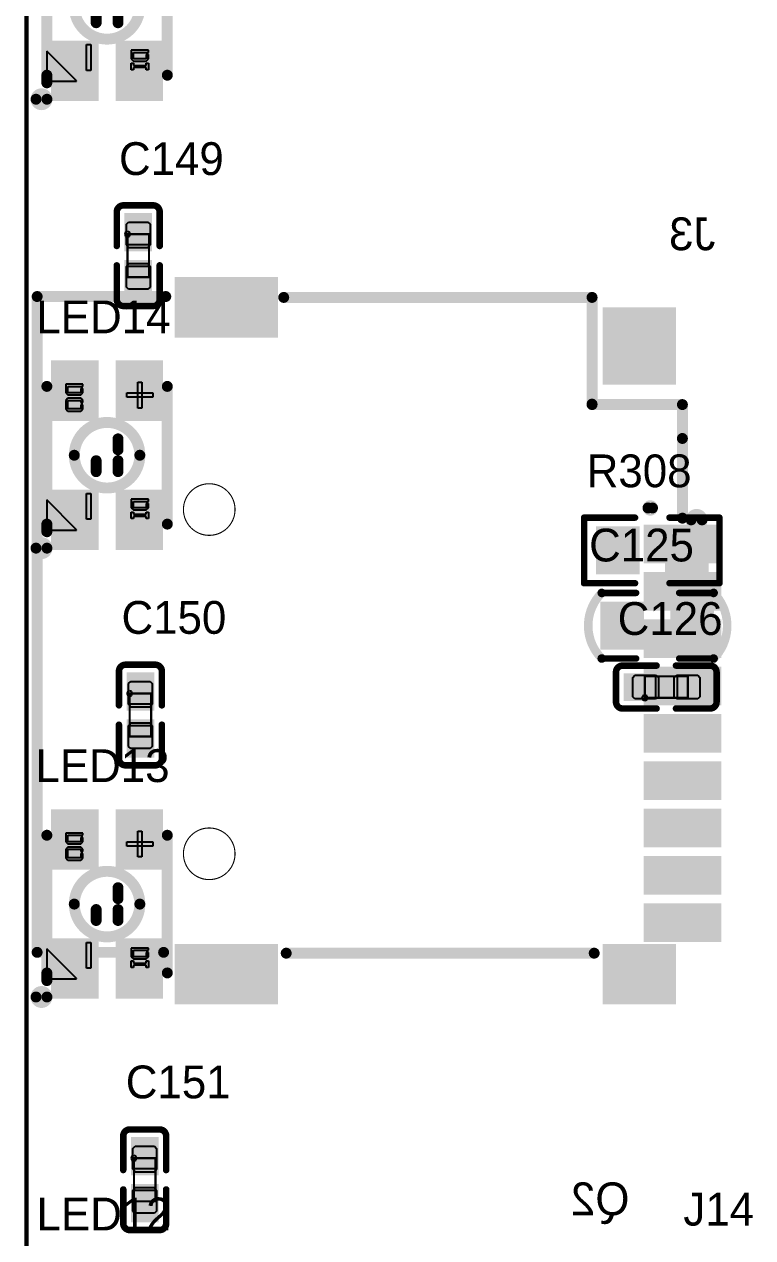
# Model space of a CAD drawing. Header units: millimetres. Extents: x 892 to 1144, y 1011 to 1123.
# Drawn here: x 891.87 to 908.81, y 1031.4 to 1059.6 of the extents above; entities that cross this region are included whole.
import ezdxf

# ---------------------------------------------------------------- set-up
doc = ezdxf.new("R2010")
doc.units = ezdxf.units.MM
for name, color, linetype in [('BottomLayer', 5, 'Continuous'), ('BottomOverlay', 54, 'Continuous'), ('BottomPaste', 16, 'Continuous'), ('BottomSolder', 6, 'Continuous'), ('KeepOutLayer', 6, 'Continuous'), ('Mechanical15', 56, 'Continuous'), ('Mechanical6', 56, 'Continuous'), ('TopLayer', 1, 'Continuous'), ('TopOverlay', 2, 'Continuous'), ('TopPaste', 8, 'Continuous'), ('TopSolder', 216, 'Continuous')]:
    doc.layers.add(name, color=color, linetype=linetype)

msp = doc.modelspace()

# ---------------------------------------------------------------- linework, layer by layer
at = {"layer": 'BottomLayer'}
for points in [[(897.675, 1052.425), (897.675, 1053.625), (895.475, 1052.425), (895.475, 1053.625)], [(906.925, 1051.325), (906.925, 1052.925), (905.425, 1051.325), (905.425, 1052.925)], [(907.975, 1047.175), (907.975, 1047.875), (906.375, 1047.175), (906.375, 1047.875)], [(907.975, 1046.075), (907.975, 1046.775), (906.375, 1046.075), (906.375, 1046.775)], [(907.975, 1044.975), (907.975, 1045.675), (906.375, 1044.975), (906.375, 1045.675)], [(907.975, 1043.875), (907.975, 1044.575), (906.375, 1043.875), (906.375, 1044.575)], [(907.975, 1042.775), (907.975, 1043.475), (906.375, 1042.775), (906.375, 1043.475)], [(907.975, 1041.675), (907.975, 1042.375), (906.375, 1041.675), (906.375, 1042.375)], [(907.975, 1040.575), (907.975, 1041.275), (906.375, 1040.575), (906.375, 1041.275)], [(907.975, 1039.475), (907.975, 1040.175), (906.375, 1039.475), (906.375, 1040.175)], [(907.975, 1038.375), (907.975, 1039.075), (906.375, 1038.375), (906.375, 1039.075)], [(897.675, 1036.925), (897.675, 1038.125), (895.475, 1036.925), (895.475, 1038.125)], [(906.925, 1036.925), (906.925, 1038.125), (905.425, 1036.925), (905.425, 1038.125)]]:
    msp.add_solid(points, dxfattribs=at)
at = {"layer": 'BottomOverlay', "const_width": 0.254}
for points in [[(892.175, 1053.275), (895.165, 1053.275)], [(892.175, 1038.035), (892.175, 1053.275)], [(897.906, 1053.255), (905.075, 1053.255)], [(905.075, 1053.255), (905.075, 1050.765)], [(905.074, 1050.764), (905.075, 1050.775)], [(905.074, 1050.764), (907.175, 1050.764)], [(907.175, 1049.977), (907.175, 1050.764)], [(907.175, 1048.125), (907.175, 1049.977)], [(892.175, 1038.035), (895.115, 1038.035)], [(897.965, 1038.015), (905.125, 1038.015)]]:
    msp.add_lwpolyline(points, dxfattribs=at)
at = {"layer": 'BottomOverlay'}
for points, const_width in [([(892.111, 1053.275, 1), (892.238, 1053.275, 1)], 0.127), ([(892.111, 1053.275, 1), (892.238, 1053.275, 1)], 0.127), ([(895.101, 1053.275, 1), (895.228, 1053.275, 1)], 0.127), ([(897.843, 1053.255, 1), (897.97, 1053.255, 1)], 0.127), ([(905.011, 1053.255, 1), (905.138, 1053.255, 1)], 0.127), ([(905.011, 1053.255, 1), (905.138, 1053.255, 1)], 0.127), ([(905.011, 1050.764, 1), (905.138, 1050.764, 1)], 0.127), ([(905.011, 1050.764, 1), (905.138, 1050.764, 1)], 0.127), ([(905.011, 1050.775, 1), (905.138, 1050.775, 1)], 0.127), ([(905.011, 1050.765, 1), (905.138, 1050.765, 1)], 0.127), ([(907.111, 1050.764, 1), (907.238, 1050.764, 1)], 0.127), ([(907.111, 1050.764, 1), (907.238, 1050.764, 1)], 0.127), ([(907.111, 1049.977, 1), (907.238, 1049.977, 1)], 0.127), ([(907.111, 1049.977, 1), (907.238, 1049.977, 1)], 0.127), ([(906.479, 1048.362, 1), (906.375, 1048.362, 1)], 0.254), ([(906.311, 1048.362, 1), (906.438, 1048.362, 1)], 0.127), ([(906.416, 1048.362, 1), (906.543, 1048.362, 1)], 0.127), ([(907.111, 1048.125, 1), (907.238, 1048.125, 1)], 0.127), ([(892.111, 1038.035, 1), (892.238, 1038.035, 1)], 0.127), ([(892.111, 1038.035, 1), (892.238, 1038.035, 1)], 0.127), ([(895.051, 1038.035, 1), (895.178, 1038.035, 1)], 0.127), ([(897.901, 1038.015, 1), (898.028, 1038.015, 1)], 0.127), ([(905.061, 1038.015, 1), (905.188, 1038.015, 1)], 0.127)]:
    msp.add_lwpolyline(points, format="xyb", close=True, dxfattribs=dict(at, const_width=const_width))
at = {"layer": 'BottomPaste'}
for points in [[(897.675, 1052.425), (897.675, 1053.625), (895.475, 1052.425), (895.475, 1053.625)], [(906.925, 1051.325), (906.925, 1052.925), (905.425, 1051.325), (905.425, 1052.925)], [(907.975, 1047.175), (907.975, 1047.875), (906.375, 1047.175), (906.375, 1047.875)], [(907.975, 1046.075), (907.975, 1046.775), (906.375, 1046.075), (906.375, 1046.775)], [(907.975, 1044.975), (907.975, 1045.675), (906.375, 1044.975), (906.375, 1045.675)], [(907.975, 1043.875), (907.975, 1044.575), (906.375, 1043.875), (906.375, 1044.575)], [(907.975, 1042.775), (907.975, 1043.475), (906.375, 1042.775), (906.375, 1043.475)], [(907.975, 1041.675), (907.975, 1042.375), (906.375, 1041.675), (906.375, 1042.375)], [(907.975, 1040.575), (907.975, 1041.275), (906.375, 1040.575), (906.375, 1041.275)], [(907.975, 1039.475), (907.975, 1040.175), (906.375, 1039.475), (906.375, 1040.175)], [(907.975, 1038.375), (907.975, 1039.075), (906.375, 1038.375), (906.375, 1039.075)], [(897.675, 1036.925), (897.675, 1038.125), (895.475, 1036.925), (895.475, 1038.125)], [(906.925, 1036.925), (906.925, 1038.125), (905.425, 1036.925), (905.425, 1038.125)]]:
    msp.add_solid(points, dxfattribs=at)
at = {"layer": 'BottomSolder'}
for points in [[(897.777, 1052.323), (897.777, 1053.727), (895.373, 1052.323), (895.373, 1053.727)], [(907.027, 1051.224), (907.027, 1053.027), (905.323, 1051.224), (905.323, 1053.027)], [(908.077, 1047.074), (908.077, 1047.977), (906.273, 1047.074), (906.273, 1047.977)], [(908.077, 1045.974), (908.077, 1046.877), (906.273, 1045.974), (906.273, 1046.877)], [(908.077, 1044.873), (908.077, 1045.777), (906.273, 1044.873), (906.273, 1045.777)], [(908.077, 1043.773), (908.077, 1044.677), (906.273, 1043.773), (906.273, 1044.677)], [(908.077, 1042.674), (908.077, 1043.577), (906.273, 1042.674), (906.273, 1043.577)], [(908.077, 1041.573), (908.077, 1042.477), (906.273, 1041.573), (906.273, 1042.477)], [(908.077, 1040.473), (908.077, 1041.377), (906.273, 1040.473), (906.273, 1041.377)], [(908.077, 1039.374), (908.077, 1040.277), (906.273, 1039.374), (906.273, 1040.277)], [(908.077, 1038.274), (908.077, 1039.177), (906.273, 1038.274), (906.273, 1039.177)], [(897.777, 1036.823), (897.777, 1038.227), (895.373, 1036.823), (895.373, 1038.227)], [(907.027, 1036.823), (907.027, 1038.227), (905.323, 1036.823), (905.323, 1038.227)]]:
    msp.add_solid(points, dxfattribs=at)
at = {"layer": 'KeepOutLayer', "const_width": 0.1}
msp.add_lwpolyline([(891.925, 1015.275), (891.925, 1122.275)], dxfattribs=at)
at = {"layer": 'KeepOutLayer'}
for points, const_width in [([(896.775, 1048.325, 1), (895.575, 1048.325, 1)], 0.0254), ([(895.569, 1048.325, 1), (895.581, 1048.325, 1)], 0.0127), ([(896.769, 1048.325, 1), (896.781, 1048.325, 1)], 0.0127), ([(896.775, 1040.325, 1), (895.575, 1040.325, 1)], 0.0254), ([(895.569, 1040.325, 1), (895.581, 1040.325, 1)], 0.0127), ([(896.769, 1040.325, 1), (896.781, 1040.325, 1)], 0.0127)]:
    msp.add_lwpolyline(points, format="xyb", close=True, dxfattribs=dict(at, const_width=const_width))
at = {"layer": 'Mechanical15'}
for p, q in [((894.229, 1054.771), (894.21, 1054.725)), ((894.21, 1054.725), (894.229, 1054.679)), ((894.275, 1054.79), (894.229, 1054.771)), ((894.229, 1054.679), (894.275, 1054.66)), ((894.321, 1054.771), (894.275, 1054.79)), ((894.275, 1054.79), (894.275, 1054.79)), ((894.275, 1054.475), (894.275, 1054.725)), ((894.275, 1054.725), (894.775, 1054.725)), ((894.275, 1054.66), (894.321, 1054.679)), ((894.34, 1054.725), (894.321, 1054.771)), ((894.321, 1054.679), (894.34, 1054.725)), ((894.775, 1054.725), (894.775, 1054.475)), ((894.275, 1054.66), (894.275, 1054.66)), ((894.775, 1054.475), (894.275, 1054.475)), ((894.275, 1053.975), (894.275, 1053.725)), ((894.775, 1053.975), (894.275, 1053.975)), ((894.775, 1053.725), (894.775, 1053.975)), ((894.275, 1053.725), (894.775, 1053.725)), ((906.3, 1043.95), (906.3, 1044.45)), ((906.3, 1044.45), (906.55, 1044.45)), ((906.55, 1044.45), (906.55, 1043.95)), ((907.3, 1044.45), (907.05, 1044.45)), ((907.05, 1044.45), (907.05, 1043.95)), ((907.3, 1043.95), (907.3, 1044.45)), ((894.279, 1044.096), (894.26, 1044.05)), ((894.26, 1044.05), (894.279, 1044.004)), ((894.325, 1044.115), (894.279, 1044.096)), ((894.279, 1044.004), (894.325, 1043.985)), ((894.371, 1044.096), (894.325, 1044.115)), ((894.325, 1044.115), (894.325, 1044.115)), ((894.325, 1043.8), (894.325, 1044.05)), ((894.325, 1044.05), (894.825, 1044.05)), ((894.325, 1043.985), (894.371, 1044.004)), ((894.325, 1043.985), (894.325, 1043.985)), ((894.39, 1044.05), (894.371, 1044.096)), ((894.371, 1044.004), (894.39, 1044.05)), ((894.825, 1044.05), (894.825, 1043.8)), ((906.254, 1043.996), (906.235, 1043.95)), ((906.3, 1044.015), (906.254, 1043.996)), ((906.346, 1043.996), (906.3, 1044.015)), ((906.365, 1043.95), (906.346, 1043.996)), ((894.825, 1043.8), (894.325, 1043.8)), ((906.235, 1043.95), (906.235, 1043.95)), ((906.235, 1043.95), (906.254, 1043.904)), ((906.254, 1043.904), (906.3, 1043.885)), ((906.55, 1043.95), (906.3, 1043.95)), ((906.3, 1043.885), (906.346, 1043.904)), ((906.346, 1043.904), (906.365, 1043.95)), ((906.365, 1043.95), (906.365, 1043.95)), ((907.05, 1043.95), (907.3, 1043.95)), ((894.325, 1043.3), (894.325, 1043.05)), ((894.825, 1043.3), (894.325, 1043.3)), ((894.825, 1043.05), (894.825, 1043.3)), ((894.325, 1043.05), (894.825, 1043.05)), ((894.379, 1033.296), (894.36, 1033.25)), ((894.36, 1033.25), (894.379, 1033.204)), ((894.425, 1033.315), (894.379, 1033.296)), ((894.471, 1033.296), (894.425, 1033.315)), ((894.425, 1033.315), (894.425, 1033.315)), ((894.425, 1033), (894.425, 1033.25)), ((894.425, 1033.25), (894.925, 1033.25)), ((894.49, 1033.25), (894.471, 1033.296)), ((894.471, 1033.204), (894.49, 1033.25)), ((894.925, 1033.25), (894.925, 1033)), ((894.379, 1033.204), (894.425, 1033.185)), ((894.425, 1033.185), (894.471, 1033.204)), ((894.425, 1033.185), (894.425, 1033.185)), ((894.925, 1033), (894.425, 1033)), ((894.425, 1032.5), (894.425, 1032.25)), ((894.925, 1032.5), (894.425, 1032.5)), ((894.925, 1032.25), (894.925, 1032.5)), ((894.425, 1032.25), (894.925, 1032.25))]:
    msp.add_line(p, q, dxfattribs=at)
at = {"layer": 'Mechanical15', "const_width": 0.0508}
for points in [[(894.275, 1053.725), (894.275, 1054.725)], [(894.275, 1054.725), (894.775, 1054.725)], [(894.775, 1053.725), (894.775, 1054.725)], [(894.275, 1053.725), (894.775, 1053.725)], [(906.3, 1044.45), (907.3, 1044.45)], [(906.3, 1043.95), (906.3, 1044.45)], [(907.3, 1043.95), (907.3, 1044.45)], [(894.325, 1043.05), (894.325, 1044.05)], [(894.325, 1044.05), (894.825, 1044.05)], [(894.825, 1043.05), (894.825, 1044.05)], [(906.3, 1043.95), (907.3, 1043.95)], [(894.325, 1043.05), (894.825, 1043.05)], [(894.425, 1032.25), (894.425, 1033.25)], [(894.425, 1033.25), (894.925, 1033.25)], [(894.925, 1032.25), (894.925, 1033.25)], [(894.425, 1032.25), (894.925, 1032.25)]]:
    msp.add_lwpolyline(points, dxfattribs=at)
at = {"layer": 'Mechanical15', "const_width": 0.0254}
for points in [[(894.262, 1054.725, 1), (894.288, 1054.725, 1)], [(894.262, 1054.725, 1), (894.288, 1054.725, 1)], [(894.762, 1054.725, 1), (894.788, 1054.725, 1)], [(894.762, 1054.725, 1), (894.788, 1054.725, 1)], [(894.262, 1053.725, 1), (894.288, 1053.725, 1)], [(894.262, 1053.725, 1), (894.288, 1053.725, 1)], [(894.762, 1053.725, 1), (894.788, 1053.725, 1)], [(894.762, 1053.725, 1), (894.788, 1053.725, 1)], [(906.287, 1044.45, 1), (906.313, 1044.45, 1)], [(906.287, 1044.45, 1), (906.313, 1044.45, 1)], [(907.287, 1044.45, 1), (907.313, 1044.45, 1)], [(907.287, 1044.45, 1), (907.313, 1044.45, 1)], [(894.312, 1044.05, 1), (894.338, 1044.05, 1)], [(894.312, 1044.05, 1), (894.338, 1044.05, 1)], [(894.812, 1044.05, 1), (894.838, 1044.05, 1)], [(894.812, 1044.05, 1), (894.838, 1044.05, 1)], [(906.287, 1043.95, 1), (906.313, 1043.95, 1)], [(906.287, 1043.95, 1), (906.313, 1043.95, 1)], [(907.287, 1043.95, 1), (907.313, 1043.95, 1)], [(907.287, 1043.95, 1), (907.313, 1043.95, 1)], [(894.312, 1043.05, 1), (894.338, 1043.05, 1)], [(894.312, 1043.05, 1), (894.338, 1043.05, 1)], [(894.812, 1043.05, 1), (894.838, 1043.05, 1)], [(894.812, 1043.05, 1), (894.838, 1043.05, 1)], [(894.412, 1033.25, 1), (894.438, 1033.25, 1)], [(894.412, 1033.25, 1), (894.438, 1033.25, 1)], [(894.912, 1033.25, 1), (894.938, 1033.25, 1)], [(894.912, 1033.25, 1), (894.938, 1033.25, 1)], [(894.412, 1032.25, 1), (894.438, 1032.25, 1)], [(894.412, 1032.25, 1), (894.438, 1032.25, 1)], [(894.912, 1032.25, 1), (894.938, 1032.25, 1)], [(894.912, 1032.25, 1), (894.938, 1032.25, 1)]]:
    msp.add_lwpolyline(points, format="xyb", close=True, dxfattribs=at)
at = {"layer": 'Mechanical6'}
for p, q in [((892.4, 1058.979), (892.4, 1058.279)), ((893.09, 1058.289), (892.4, 1058.979)), ((893.319, 1059.13), (893.419, 1059.13)), ((893.319, 1058.53), (893.319, 1059.13)), ((893.419, 1059.13), (893.419, 1058.53)), ((894.762, 1058.997), (894.362, 1058.997)), ((894.362, 1058.997), (894.362, 1058.797)), ((894.412, 1058.797), (894.412, 1058.947)), ((894.412, 1058.947), (894.762, 1058.947)), ((894.762, 1058.947), (894.762, 1058.997)), ((894.362, 1058.797), (894.412, 1058.747)), ((894.362, 1058.547), (894.362, 1058.697)), ((894.362, 1058.697), (894.412, 1058.697)), ((894.712, 1058.797), (894.412, 1058.797)), ((894.412, 1058.747), (894.712, 1058.747)), ((894.412, 1058.697), (894.412, 1058.647)), ((894.412, 1058.647), (894.712, 1058.647)), ((894.762, 1058.897), (894.712, 1058.897)), ((894.712, 1058.897), (894.712, 1058.797)), ((894.712, 1058.747), (894.762, 1058.797)), ((894.712, 1058.647), (894.712, 1058.697)), ((894.712, 1058.697), (894.762, 1058.697)), ((894.762, 1058.797), (894.762, 1058.897)), ((894.762, 1058.697), (894.762, 1058.547)), ((893.419, 1058.53), (893.319, 1058.53)), ((894.412, 1058.547), (894.362, 1058.547)), ((894.712, 1058.597), (894.412, 1058.597)), ((894.412, 1058.597), (894.412, 1058.547)), ((894.712, 1058.547), (894.712, 1058.597)), ((894.762, 1058.547), (894.712, 1058.547)), ((892.4, 1058.279), (893.09, 1058.279)), ((893.09, 1058.279), (893.09, 1058.289)), ((893.238, 1051.237), (892.838, 1051.237)), ((892.838, 1051.237), (892.838, 1051.037)), ((892.838, 1051.037), (892.888, 1050.987)), ((892.888, 1051.037), (892.888, 1051.187)), ((892.888, 1051.187), (893.238, 1051.187)), ((893.188, 1051.037), (892.888, 1051.037)), ((893.238, 1051.137), (893.188, 1051.137)), ((893.188, 1051.137), (893.188, 1051.037)), ((893.188, 1050.987), (893.238, 1051.037)), ((893.238, 1051.187), (893.238, 1051.237)), ((893.238, 1051.037), (893.238, 1051.137)), ((894.262, 1050.935), (894.262, 1051.034)), ((894.262, 1051.034), (894.862, 1051.034)), ((894.512, 1051.284), (894.612, 1051.284)), ((894.512, 1050.684), (894.512, 1051.284)), ((894.612, 1051.284), (894.612, 1050.684)), ((894.862, 1051.034), (894.862, 1050.935)), ((892.888, 1050.912), (892.838, 1050.862)), ((892.838, 1050.862), (892.838, 1050.662)), ((892.888, 1050.987), (893.188, 1050.987)), ((893.188, 1050.912), (892.888, 1050.912)), ((892.888, 1050.912), (892.888, 1050.912)), ((892.888, 1050.662), (892.888, 1050.862)), ((892.888, 1050.862), (893.188, 1050.862)), ((893.238, 1050.862), (893.188, 1050.912)), ((893.188, 1050.862), (893.188, 1050.812)), ((893.188, 1050.812), (893.238, 1050.812)), ((893.238, 1050.762), (893.188, 1050.762)), ((893.188, 1050.762), (893.188, 1050.662)), ((893.238, 1050.812), (893.238, 1050.862)), ((893.238, 1050.662), (893.238, 1050.762)), ((894.862, 1050.935), (894.262, 1050.935)), ((892.838, 1050.662), (892.888, 1050.612)), ((893.188, 1050.662), (892.888, 1050.662)), ((892.888, 1050.612), (893.188, 1050.612)), ((893.188, 1050.612), (893.238, 1050.662)), ((894.612, 1050.684), (894.512, 1050.684)), ((892.4, 1048.547), (892.4, 1047.847)), ((893.09, 1047.857), (892.4, 1048.547)), ((893.319, 1048.698), (893.419, 1048.698)), ((893.319, 1048.098), (893.319, 1048.698)), ((893.419, 1048.698), (893.419, 1048.098)), ((894.762, 1048.566), (894.362, 1048.566)), ((894.362, 1048.566), (894.362, 1048.365)), ((894.412, 1048.365), (894.412, 1048.515)), ((894.412, 1048.515), (894.762, 1048.515)), ((894.762, 1048.515), (894.762, 1048.566)), ((894.362, 1048.365), (894.412, 1048.315)), ((894.362, 1048.116), (894.362, 1048.266)), ((894.362, 1048.266), (894.412, 1048.266)), ((894.712, 1048.365), (894.412, 1048.365)), ((894.412, 1048.315), (894.712, 1048.315)), ((894.412, 1048.266), (894.412, 1048.216)), ((894.412, 1048.216), (894.712, 1048.216)), ((894.762, 1048.465), (894.712, 1048.465)), ((894.712, 1048.465), (894.712, 1048.365)), ((894.712, 1048.315), (894.762, 1048.365)), ((894.712, 1048.216), (894.712, 1048.266)), ((894.712, 1048.266), (894.762, 1048.266)), ((894.762, 1048.365), (894.762, 1048.465)), ((894.762, 1048.266), (894.762, 1048.116)), ((893.419, 1048.098), (893.319, 1048.098)), ((894.412, 1048.116), (894.362, 1048.116)), ((894.712, 1048.166), (894.412, 1048.166)), ((894.412, 1048.166), (894.412, 1048.116)), ((894.712, 1048.116), (894.712, 1048.166)), ((894.762, 1048.116), (894.712, 1048.116)), ((892.4, 1047.847), (893.09, 1047.847)), ((893.09, 1047.847), (893.09, 1047.857)), ((893.238, 1040.805), (892.838, 1040.805)), ((892.838, 1040.805), (892.838, 1040.605)), ((892.838, 1040.605), (892.888, 1040.555)), ((892.888, 1040.605), (892.888, 1040.755)), ((892.888, 1040.755), (893.238, 1040.755)), ((893.188, 1040.605), (892.888, 1040.605)), ((893.238, 1040.705), (893.188, 1040.705)), ((893.188, 1040.705), (893.188, 1040.605)), ((893.188, 1040.555), (893.238, 1040.605)), ((893.238, 1040.755), (893.238, 1040.805)), ((893.238, 1040.605), (893.238, 1040.705)), ((894.262, 1040.503), (894.262, 1040.603)), ((894.262, 1040.603), (894.862, 1040.603)), ((894.512, 1040.853), (894.612, 1040.853)), ((894.512, 1040.253), (894.512, 1040.853)), ((894.612, 1040.853), (894.612, 1040.253)), ((894.862, 1040.603), (894.862, 1040.503)), ((892.888, 1040.48), (892.838, 1040.43)), ((892.838, 1040.43), (892.838, 1040.23)), ((892.888, 1040.555), (893.188, 1040.555)), ((893.188, 1040.48), (892.888, 1040.48)), ((892.888, 1040.48), (892.888, 1040.48)), ((892.888, 1040.23), (892.888, 1040.43)), ((892.888, 1040.43), (893.188, 1040.43)), ((893.238, 1040.43), (893.188, 1040.48)), ((893.188, 1040.43), (893.188, 1040.38)), ((893.188, 1040.38), (893.238, 1040.38)), ((893.238, 1040.33), (893.188, 1040.33)), ((893.188, 1040.33), (893.188, 1040.23)), ((893.238, 1040.38), (893.238, 1040.43)), ((893.238, 1040.23), (893.238, 1040.33)), ((894.862, 1040.503), (894.262, 1040.503)), ((892.838, 1040.23), (892.888, 1040.18)), ((893.188, 1040.23), (892.888, 1040.23)), ((892.888, 1040.18), (893.188, 1040.18)), ((893.188, 1040.18), (893.238, 1040.23)), ((894.612, 1040.253), (894.512, 1040.253)), ((892.4, 1038.116), (892.4, 1037.416)), ((893.09, 1037.426), (892.4, 1038.116)), ((893.319, 1038.267), (893.419, 1038.267)), ((893.319, 1037.667), (893.319, 1038.267)), ((893.419, 1038.267), (893.419, 1037.667)), ((894.762, 1038.134), (894.362, 1038.134)), ((894.362, 1038.134), (894.362, 1037.934)), ((894.412, 1037.934), (894.412, 1038.084)), ((894.412, 1038.084), (894.762, 1038.084)), ((894.762, 1038.084), (894.762, 1038.134)), ((894.362, 1037.934), (894.412, 1037.884)), ((894.362, 1037.684), (894.362, 1037.834)), ((894.362, 1037.834), (894.412, 1037.834)), ((894.712, 1037.934), (894.412, 1037.934)), ((894.412, 1037.884), (894.712, 1037.884)), ((894.412, 1037.834), (894.412, 1037.784)), ((894.412, 1037.784), (894.712, 1037.784)), ((894.762, 1038.034), (894.712, 1038.034)), ((894.712, 1038.034), (894.712, 1037.934)), ((894.712, 1037.884), (894.762, 1037.934)), ((894.712, 1037.784), (894.712, 1037.834)), ((894.712, 1037.834), (894.762, 1037.834)), ((894.762, 1037.934), (894.762, 1038.034)), ((894.762, 1037.834), (894.762, 1037.684)), ((893.419, 1037.667), (893.319, 1037.667)), ((894.412, 1037.684), (894.362, 1037.684)), ((894.712, 1037.734), (894.412, 1037.734)), ((894.412, 1037.734), (894.412, 1037.684)), ((894.712, 1037.684), (894.712, 1037.734)), ((894.762, 1037.684), (894.712, 1037.684)), ((892.4, 1037.416), (893.09, 1037.416)), ((893.09, 1037.416), (893.09, 1037.426))]:
    msp.add_line(p, q, dxfattribs=at)
for points, const_width in [([(907.632, 1048.085, 1), (907.378, 1048.085, 1)], 0.254), ([(907.314, 1048.085, 1), (907.441, 1048.085, 1)], 0.127), ([(907.568, 1048.085, 1), (907.695, 1048.085, 1)], 0.127)]:
    msp.add_lwpolyline(points, format="xyb", close=True, dxfattribs=dict(at, const_width=const_width))
at = {"layer": 'TopLayer'}
for points in [[(893.5, 1057.919), (893.5, 1059.119), (892.6, 1057.919), (892.6, 1059.119)], [(895, 1057.919), (895, 1059.119), (894.1, 1057.919), (894.1, 1059.119)], [(894.255, 1055.165), (894.255, 1054.375), (894.795, 1055.165), (894.795, 1054.375)], [(894.255, 1054.075), (894.255, 1053.285), (894.795, 1054.075), (894.795, 1053.285)], [(893.5, 1050.487), (893.5, 1051.687), (892.6, 1050.487), (892.6, 1051.687)], [(895, 1050.487), (895, 1051.687), (894.1, 1050.487), (894.1, 1051.687)], [(893.5, 1047.487), (893.5, 1048.687), (892.6, 1047.487), (892.6, 1048.687)], [(895, 1047.487), (895, 1048.687), (894.1, 1047.487), (894.1, 1048.687)], [(906.081, 1046.918), (906.081, 1047.832), (905.269, 1046.918), (905.269, 1047.832)], [(907.681, 1046.918), (907.681, 1047.832), (906.869, 1046.918), (906.869, 1047.832)], [(906.182, 1045.168), (906.182, 1046.082), (905.37, 1045.168), (905.37, 1046.082)], [(907.806, 1045.168), (907.806, 1046.082), (906.994, 1045.168), (906.994, 1046.082)], [(894.305, 1044.49), (894.305, 1043.7), (894.845, 1044.49), (894.845, 1043.7)], [(905.86, 1043.93), (906.65, 1043.93), (905.86, 1044.47), (906.65, 1044.47)], [(906.95, 1043.93), (907.74, 1043.93), (906.95, 1044.47), (907.74, 1044.47)], [(894.305, 1043.4), (894.305, 1042.61), (894.845, 1043.4), (894.845, 1042.61)], [(893.5, 1040.056), (893.5, 1041.256), (892.6, 1040.056), (892.6, 1041.256)], [(895, 1040.056), (895, 1041.256), (894.1, 1040.056), (894.1, 1041.256)], [(893.5, 1037.056), (893.5, 1038.256), (892.6, 1037.056), (892.6, 1038.256)], [(895, 1037.056), (895, 1038.256), (894.1, 1037.056), (894.1, 1038.256)], [(894.405, 1033.69), (894.405, 1032.9), (894.945, 1033.69), (894.945, 1032.9)], [(894.405, 1032.6), (894.405, 1031.81), (894.945, 1032.6), (894.945, 1031.81)]]:
    msp.add_solid(points, dxfattribs=at)
at = {"layer": 'TopOverlay'}
for points, const_width in [([(892.4, 1058.419), (892.4, 1061.619)], 0.254), ([(895.2, 1058.419), (895.2, 1061.619)], 0.254), ([(893.546, 1059.638), (893.546, 1059.892)], 0.254), ([(894.054, 1059.638), (894.054, 1059.892)], 0.254), ([(892.4, 1058.241), (892.4, 1058.419)], 0.254), ([(894.026, 1054.451), (894.026, 1055.241)], 0.152), ([(894.179, 1055.394), (894.871, 1055.394)], 0.152), ([(895.024, 1054.451), (895.024, 1055.241)], 0.152), ([(894.026, 1053.209), (894.026, 1053.999)], 0.152), ([(895.024, 1053.209), (895.024, 1053.999)], 0.152), ([(894.179, 1053.056), (894.871, 1053.056)], 0.152), ([(892.4, 1047.987), (892.4, 1051.187)], 0.254), ([(895.2, 1047.987), (895.2, 1051.187)], 0.254), ([(894.054, 1049.714), (894.054, 1049.968)], 0.254), ([(893.546, 1049.206), (893.546, 1049.46)], 0.254), ([(894.054, 1049.206), (894.054, 1049.46)], 0.254), ([(904.889, 1046.613), (904.889, 1048.137)], 0.15), ([(904.889, 1048.137), (906.075, 1048.137)], 0.15), ([(906.875, 1048.137), (908.037, 1048.137)], 0.15), ([(908.037, 1046.613), (908.037, 1048.137)], 0.15), ([(892.4, 1047.809), (892.4, 1047.987)], 0.254), ([(904.889, 1046.613), (906.075, 1046.613)], 0.15), ([(906.875, 1046.613), (908.037, 1046.613)], 0.15), ([(905.3, 1046.387), (906.1, 1046.387)], 0.15), ([(907.1, 1046.387), (907.9, 1046.387)], 0.15), ([(905.3, 1044.863), (906.1, 1044.863)], 0.15), ([(907.1, 1044.863), (907.9, 1044.863)], 0.15), ([(894.076, 1043.776), (894.076, 1044.566)], 0.152), ([(894.229, 1044.719), (894.921, 1044.719)], 0.152), ([(895.074, 1043.776), (895.074, 1044.566)], 0.152), ([(905.631, 1043.854), (905.631, 1044.546)], 0.152), ([(905.784, 1044.699), (906.574, 1044.699)], 0.152), ([(907.026, 1044.699), (907.816, 1044.699)], 0.152), ([(907.969, 1043.854), (907.969, 1044.546)], 0.152), ([(905.784, 1043.701), (906.574, 1043.701)], 0.152), ([(907.026, 1043.701), (907.816, 1043.701)], 0.152), ([(894.076, 1042.534), (894.076, 1043.324)], 0.152), ([(895.074, 1042.534), (895.074, 1043.324)], 0.152), ([(894.229, 1042.381), (894.921, 1042.381)], 0.152), ([(892.4, 1037.556), (892.4, 1040.756)], 0.254), ([(895.2, 1037.556), (895.2, 1040.756)], 0.254), ([(894.054, 1039.283), (894.054, 1039.537)], 0.254), ([(893.546, 1038.775), (893.546, 1039.029)], 0.254), ([(894.054, 1038.775), (894.054, 1039.029)], 0.254), ([(892.4, 1037.378), (892.4, 1037.556)], 0.254), ([(894.176, 1032.976), (894.176, 1033.766)], 0.152), ([(894.329, 1033.919), (895.021, 1033.919)], 0.152), ([(895.174, 1032.976), (895.174, 1033.766)], 0.152), ([(894.176, 1031.734), (894.176, 1032.524)], 0.152), ([(895.174, 1031.734), (895.174, 1032.524)], 0.152), ([(894.329, 1031.581), (895.021, 1031.581)], 0.152)]:
    msp.add_lwpolyline(points, dxfattribs=dict(at, const_width=const_width))
for points, const_width in [([(894.562, 1060.019, 1), (893.038, 1060.019, 1)], 0.254), ([(893.483, 1059.638, 1), (893.61, 1059.638, 1)], 0.127), ([(893.991, 1059.638, 1), (894.118, 1059.638, 1)], 0.127), ([(892.337, 1058.419, 1), (892.464, 1058.419, 1)], 0.127), ([(892.337, 1058.419, 1), (892.464, 1058.419, 1)], 0.127), ([(892.337, 1058.241, 1), (892.464, 1058.241, 1)], 0.127), ([(895.137, 1058.419, 1), (895.264, 1058.419, 1)], 0.127), ([(892.403, 1057.86, 1), (892.149, 1057.86, 1)], 0.254), ([(892.085, 1057.86, 1), (892.212, 1057.86, 1)], 0.127), ([(892.339, 1057.86, 1), (892.466, 1057.86, 1)], 0.127), ([(893.988, 1055.241, 1), (894.064, 1055.241, 1)], 0.0762), ([(893.988, 1055.241, 1), (894.064, 1055.241, 1)], 0.0762), ([(894.141, 1055.394, 1), (894.217, 1055.394, 1)], 0.0762), ([(894.141, 1055.394, 1), (894.217, 1055.394, 1)], 0.0762), ([(894.833, 1055.394, 1), (894.909, 1055.394, 1)], 0.0762), ([(894.833, 1055.394, 1), (894.909, 1055.394, 1)], 0.0762), ([(894.985, 1055.241, 1), (895.062, 1055.241, 1)], 0.0762), ([(894.985, 1055.241, 1), (895.062, 1055.241, 1)], 0.0762), ([(893.988, 1054.451, 1), (894.064, 1054.451, 1)], 0.0762), ([(894.985, 1054.451, 1), (895.062, 1054.451, 1)], 0.0762), ([(893.988, 1053.999, 1), (894.064, 1053.999, 1)], 0.0762), ([(894.985, 1053.999, 1), (895.062, 1053.999, 1)], 0.0762), ([(893.988, 1053.209, 1), (894.064, 1053.209, 1)], 0.0762), ([(893.988, 1053.209, 1), (894.064, 1053.209, 1)], 0.0762), ([(894.985, 1053.209, 1), (895.062, 1053.209, 1)], 0.0762), ([(894.985, 1053.209, 1), (895.062, 1053.209, 1)], 0.0762), ([(894.141, 1053.056, 1), (894.217, 1053.056, 1)], 0.0762), ([(894.141, 1053.056, 1), (894.217, 1053.056, 1)], 0.0762), ([(894.833, 1053.056, 1), (894.909, 1053.056, 1)], 0.0762), ([(894.833, 1053.056, 1), (894.909, 1053.056, 1)], 0.0762), ([(892.337, 1051.187, 1), (892.464, 1051.187, 1)], 0.127), ([(895.137, 1051.187, 1), (895.264, 1051.187, 1)], 0.127), ([(894.562, 1049.587, 1), (893.038, 1049.587, 1)], 0.254), ([(893.991, 1049.968, 1), (894.118, 1049.968, 1)], 0.127), ([(892.974, 1049.587, 1), (893.101, 1049.587, 1)], 0.127), ([(893.991, 1049.714, 1), (894.118, 1049.714, 1)], 0.127), ([(894.498, 1049.587, 1), (894.625, 1049.587, 1)], 0.127), ([(893.483, 1049.46, 1), (893.61, 1049.46, 1)], 0.127), ([(893.483, 1049.206, 1), (893.61, 1049.206, 1)], 0.127), ([(893.991, 1049.46, 1), (894.118, 1049.46, 1)], 0.127), ([(893.991, 1049.206, 1), (894.118, 1049.206, 1)], 0.127), ([(904.851, 1048.137, 1), (904.926, 1048.137, 1)], 0.075), ([(904.851, 1048.137, 1), (904.926, 1048.137, 1)], 0.075), ([(906.037, 1048.137, 1), (906.112, 1048.137, 1)], 0.075), ([(906.837, 1048.137, 1), (906.912, 1048.137, 1)], 0.075), ([(907.999, 1048.137, 1), (908.074, 1048.137, 1)], 0.075), ([(907.999, 1048.137, 1), (908.074, 1048.137, 1)], 0.075), ([(892.337, 1047.987, 1), (892.464, 1047.987, 1)], 0.127), ([(892.337, 1047.987, 1), (892.464, 1047.987, 1)], 0.127), ([(892.337, 1047.809, 1), (892.464, 1047.809, 1)], 0.127), ([(895.137, 1047.987, 1), (895.264, 1047.987, 1)], 0.127), ([(892.403, 1047.428, 1), (892.149, 1047.428, 1)], 0.254), ([(892.085, 1047.428, 1), (892.212, 1047.428, 1)], 0.127), ([(892.339, 1047.428, 1), (892.466, 1047.428, 1)], 0.127), ([(904.851, 1046.613, 1), (904.926, 1046.613, 1)], 0.075), ([(904.851, 1046.613, 1), (904.926, 1046.613, 1)], 0.075), ([(906.037, 1046.613, 1), (906.112, 1046.613, 1)], 0.075), ([(906.837, 1046.613, 1), (906.912, 1046.613, 1)], 0.075), ([(907.999, 1046.613, 1), (908.074, 1046.613, 1)], 0.075), ([(907.999, 1046.613, 1), (908.074, 1046.613, 1)], 0.075), ([(905.25, 1046.387, 1), (905.35, 1046.387, 1)], 0.1), ([(905.262, 1046.387, 1), (905.337, 1046.387, 1)], 0.075), ([(906.062, 1046.387, 1), (906.137, 1046.387, 1)], 0.075), ([(907.062, 1046.387, 1), (907.137, 1046.387, 1)], 0.075), ([(907.85, 1046.387, 1), (907.95, 1046.387, 1)], 0.1), ([(907.862, 1046.387, 1), (907.937, 1046.387, 1)], 0.075), ([(905.25, 1044.863, 1), (905.35, 1044.863, 1)], 0.1), ([(905.262, 1044.863, 1), (905.337, 1044.863, 1)], 0.075), ([(906.062, 1044.863, 1), (906.137, 1044.863, 1)], 0.075), ([(907.062, 1044.863, 1), (907.137, 1044.863, 1)], 0.075), ([(907.85, 1044.863, 1), (907.95, 1044.863, 1)], 0.1), ([(907.862, 1044.863, 1), (907.937, 1044.863, 1)], 0.075), ([(894.038, 1044.566, 1), (894.114, 1044.566, 1)], 0.0762), ([(894.038, 1044.566, 1), (894.114, 1044.566, 1)], 0.0762), ([(894.191, 1044.719, 1), (894.267, 1044.719, 1)], 0.0762), ([(894.191, 1044.719, 1), (894.267, 1044.719, 1)], 0.0762), ([(894.883, 1044.719, 1), (894.959, 1044.719, 1)], 0.0762), ([(894.883, 1044.719, 1), (894.959, 1044.719, 1)], 0.0762), ([(895.035, 1044.566, 1), (895.112, 1044.566, 1)], 0.0762), ([(895.035, 1044.566, 1), (895.112, 1044.566, 1)], 0.0762), ([(905.593, 1044.546, 1), (905.669, 1044.546, 1)], 0.0762), ([(905.593, 1044.546, 1), (905.669, 1044.546, 1)], 0.0762), ([(905.746, 1044.699, 1), (905.822, 1044.699, 1)], 0.0762), ([(905.746, 1044.699, 1), (905.822, 1044.699, 1)], 0.0762), ([(906.536, 1044.699, 1), (906.612, 1044.699, 1)], 0.0762), ([(906.988, 1044.699, 1), (907.064, 1044.699, 1)], 0.0762), ([(907.778, 1044.699, 1), (907.854, 1044.699, 1)], 0.0762), ([(907.778, 1044.699, 1), (907.854, 1044.699, 1)], 0.0762), ([(907.931, 1044.546, 1), (908.007, 1044.546, 1)], 0.0762), ([(907.931, 1044.546, 1), (908.007, 1044.546, 1)], 0.0762), ([(894.038, 1043.776, 1), (894.114, 1043.776, 1)], 0.0762), ([(895.035, 1043.776, 1), (895.112, 1043.776, 1)], 0.0762), ([(905.593, 1043.854, 1), (905.669, 1043.854, 1)], 0.0762), ([(905.593, 1043.854, 1), (905.669, 1043.854, 1)], 0.0762), ([(905.746, 1043.701, 1), (905.822, 1043.701, 1)], 0.0762), ([(905.746, 1043.701, 1), (905.822, 1043.701, 1)], 0.0762), ([(906.536, 1043.701, 1), (906.612, 1043.701, 1)], 0.0762), ([(906.988, 1043.701, 1), (907.064, 1043.701, 1)], 0.0762), ([(907.778, 1043.701, 1), (907.854, 1043.701, 1)], 0.0762), ([(907.778, 1043.701, 1), (907.854, 1043.701, 1)], 0.0762), ([(907.931, 1043.854, 1), (908.007, 1043.854, 1)], 0.0762), ([(907.931, 1043.854, 1), (908.007, 1043.854, 1)], 0.0762), ([(894.038, 1043.324, 1), (894.114, 1043.324, 1)], 0.0762), ([(895.035, 1043.324, 1), (895.112, 1043.324, 1)], 0.0762), ([(894.038, 1042.534, 1), (894.114, 1042.534, 1)], 0.0762), ([(894.038, 1042.534, 1), (894.114, 1042.534, 1)], 0.0762), ([(895.035, 1042.534, 1), (895.112, 1042.534, 1)], 0.0762), ([(895.035, 1042.534, 1), (895.112, 1042.534, 1)], 0.0762), ([(894.191, 1042.381, 1), (894.267, 1042.381, 1)], 0.0762), ([(894.191, 1042.381, 1), (894.267, 1042.381, 1)], 0.0762), ([(894.883, 1042.381, 1), (894.959, 1042.381, 1)], 0.0762), ([(894.883, 1042.381, 1), (894.959, 1042.381, 1)], 0.0762), ([(892.337, 1040.756, 1), (892.464, 1040.756, 1)], 0.127), ([(895.137, 1040.756, 1), (895.264, 1040.756, 1)], 0.127), ([(894.562, 1039.156, 1), (893.038, 1039.156, 1)], 0.254), ([(893.991, 1039.537, 1), (894.118, 1039.537, 1)], 0.127), ([(892.974, 1039.156, 1), (893.101, 1039.156, 1)], 0.127), ([(893.991, 1039.283, 1), (894.118, 1039.283, 1)], 0.127), ([(894.498, 1039.156, 1), (894.625, 1039.156, 1)], 0.127), ([(893.483, 1039.029, 1), (893.61, 1039.029, 1)], 0.127), ([(893.483, 1038.775, 1), (893.61, 1038.775, 1)], 0.127), ([(893.991, 1039.029, 1), (894.118, 1039.029, 1)], 0.127), ([(893.991, 1038.775, 1), (894.118, 1038.775, 1)], 0.127), ([(892.337, 1037.556, 1), (892.464, 1037.556, 1)], 0.127), ([(892.337, 1037.556, 1), (892.464, 1037.556, 1)], 0.127), ([(892.337, 1037.378, 1), (892.464, 1037.378, 1)], 0.127), ([(895.137, 1037.556, 1), (895.264, 1037.556, 1)], 0.127), ([(892.403, 1036.997, 1), (892.149, 1036.997, 1)], 0.254), ([(892.085, 1036.997, 1), (892.212, 1036.997, 1)], 0.127), ([(892.339, 1036.997, 1), (892.466, 1036.997, 1)], 0.127), ([(894.138, 1033.766, 1), (894.214, 1033.766, 1)], 0.0762), ([(894.138, 1033.766, 1), (894.214, 1033.766, 1)], 0.0762), ([(894.291, 1033.919, 1), (894.367, 1033.919, 1)], 0.0762), ([(894.291, 1033.919, 1), (894.367, 1033.919, 1)], 0.0762), ([(894.983, 1033.919, 1), (895.059, 1033.919, 1)], 0.0762), ([(894.983, 1033.919, 1), (895.059, 1033.919, 1)], 0.0762), ([(895.135, 1033.766, 1), (895.212, 1033.766, 1)], 0.0762), ([(895.135, 1033.766, 1), (895.212, 1033.766, 1)], 0.0762), ([(894.138, 1032.976, 1), (894.214, 1032.976, 1)], 0.0762), ([(895.135, 1032.976, 1), (895.212, 1032.976, 1)], 0.0762), ([(894.138, 1032.524, 1), (894.214, 1032.524, 1)], 0.0762), ([(895.135, 1032.524, 1), (895.212, 1032.524, 1)], 0.0762), ([(894.138, 1031.734, 1), (894.214, 1031.734, 1)], 0.0762), ([(894.138, 1031.734, 1), (894.214, 1031.734, 1)], 0.0762), ([(894.291, 1031.581, 1), (894.367, 1031.581, 1)], 0.0762), ([(894.291, 1031.581, 1), (894.367, 1031.581, 1)], 0.0762), ([(894.983, 1031.581, 1), (895.059, 1031.581, 1)], 0.0762), ([(894.983, 1031.581, 1), (895.059, 1031.581, 1)], 0.0762), ([(895.135, 1031.734, 1), (895.212, 1031.734, 1)], 0.0762), ([(895.135, 1031.734, 1), (895.212, 1031.734, 1)], 0.0762)]:
    msp.add_lwpolyline(points, format="xyb", close=True, dxfattribs=dict(at, const_width=const_width))
for points, const_width in [([(894.026, 1055.241, -0.414214), (894.179, 1055.394)], 0.152), ([(894.871, 1055.394, -0.414214), (895.024, 1055.241)], 0.152), ([(894.179, 1053.056, -0.414214), (894.026, 1053.209)], 0.152), ([(895.024, 1053.209, -0.414214), (894.871, 1053.056)], 0.152), ([(905.3, 1044.863, -0.414214), (905.3, 1046.387)], 0.2), ([(907.9, 1046.387, -0.414214), (907.9, 1044.863)], 0.2), ([(894.076, 1044.566, -0.414214), (894.229, 1044.719)], 0.152), ([(894.921, 1044.719, -0.414214), (895.074, 1044.566)], 0.152), ([(905.631, 1044.546, -0.414214), (905.784, 1044.699)], 0.152), ([(907.816, 1044.699, -0.414214), (907.969, 1044.546)], 0.152), ([(905.784, 1043.701, -0.414214), (905.631, 1043.854)], 0.152), ([(907.969, 1043.854, -0.414214), (907.816, 1043.701)], 0.152), ([(894.229, 1042.381, -0.414214), (894.076, 1042.534)], 0.152), ([(895.074, 1042.534, -0.414214), (894.921, 1042.381)], 0.152), ([(894.176, 1033.766, -0.414214), (894.329, 1033.919)], 0.152), ([(895.021, 1033.919, -0.414214), (895.174, 1033.766)], 0.152), ([(894.329, 1031.581, -0.414214), (894.176, 1031.734)], 0.152), ([(895.174, 1031.734, -0.414214), (895.021, 1031.581)], 0.152)]:
    msp.add_lwpolyline(points, format="xyb", dxfattribs=dict(at, const_width=const_width))
at = {"layer": 'TopPaste'}
for p, q in [((894.25, 1054.955), (894.3, 1055.005)), ((894.3, 1055.005), (894.75, 1055.005)), ((894.75, 1055.005), (894.8, 1054.955)), ((894.25, 1054.475), (894.25, 1054.955)), ((894.8, 1054.955), (894.8, 1054.475)), ((894.3, 1054.405), (894.25, 1054.475)), ((894.75, 1054.405), (894.3, 1054.405)), ((894.8, 1054.475), (894.75, 1054.405)), ((894.25, 1053.975), (894.3, 1054.045)), ((894.25, 1053.495), (894.25, 1053.975)), ((894.3, 1054.045), (894.75, 1054.045)), ((894.75, 1054.045), (894.8, 1053.975)), ((894.8, 1053.975), (894.8, 1053.495)), ((894.3, 1053.445), (894.25, 1053.495)), ((894.75, 1053.445), (894.3, 1053.445)), ((894.8, 1053.495), (894.75, 1053.445)), ((894.3, 1044.28), (894.35, 1044.33)), ((894.3, 1043.8), (894.3, 1044.28)), ((894.35, 1044.33), (894.8, 1044.33)), ((894.8, 1044.33), (894.85, 1044.28)), ((894.85, 1044.28), (894.85, 1043.8)), ((906.02, 1044.425), (906.07, 1044.475)), ((906.02, 1043.975), (906.02, 1044.425)), ((906.07, 1044.475), (906.55, 1044.475)), ((906.55, 1044.475), (906.62, 1044.425)), ((906.62, 1044.425), (906.62, 1043.975)), ((906.98, 1044.425), (907.05, 1044.475)), ((906.98, 1043.975), (906.98, 1044.425)), ((907.05, 1044.475), (907.53, 1044.475)), ((907.53, 1044.475), (907.58, 1044.425)), ((907.58, 1044.425), (907.58, 1043.975)), ((906.07, 1043.925), (906.02, 1043.975)), ((906.62, 1043.975), (906.55, 1043.925)), ((907.05, 1043.925), (906.98, 1043.975)), ((907.58, 1043.975), (907.53, 1043.925)), ((894.35, 1043.73), (894.3, 1043.8)), ((894.8, 1043.73), (894.35, 1043.73)), ((894.85, 1043.8), (894.8, 1043.73)), ((906.55, 1043.925), (906.07, 1043.925)), ((907.53, 1043.925), (907.05, 1043.925)), ((894.3, 1043.3), (894.35, 1043.37)), ((894.3, 1042.82), (894.3, 1043.3)), ((894.35, 1043.37), (894.8, 1043.37)), ((894.8, 1043.37), (894.85, 1043.3)), ((894.85, 1043.3), (894.85, 1042.82)), ((894.35, 1042.77), (894.3, 1042.82)), ((894.8, 1042.77), (894.35, 1042.77)), ((894.85, 1042.82), (894.8, 1042.77)), ((894.4, 1033.48), (894.45, 1033.53)), ((894.45, 1033.53), (894.9, 1033.53)), ((894.9, 1033.53), (894.95, 1033.48)), ((894.4, 1033), (894.4, 1033.48)), ((894.95, 1033.48), (894.95, 1033)), ((894.45, 1032.93), (894.4, 1033)), ((894.95, 1033), (894.9, 1032.93)), ((894.9, 1032.93), (894.45, 1032.93)), ((894.4, 1032.5), (894.45, 1032.57)), ((894.4, 1032.02), (894.4, 1032.5)), ((894.45, 1032.57), (894.9, 1032.57)), ((894.9, 1032.57), (894.95, 1032.5)), ((894.95, 1032.5), (894.95, 1032.02)), ((894.45, 1031.97), (894.4, 1032.02)), ((894.9, 1031.97), (894.45, 1031.97)), ((894.95, 1032.02), (894.9, 1031.97))]:
    msp.add_line(p, q, dxfattribs=at)
for points in [[(893.5, 1057.919), (893.5, 1059.119), (892.6, 1057.919), (892.6, 1059.119)], [(895, 1057.919), (895, 1059.119), (894.1, 1057.919), (894.1, 1059.119)], [(894.255, 1055.165), (894.255, 1054.375), (894.795, 1055.165), (894.795, 1054.375)], [(894.255, 1054.075), (894.255, 1053.285), (894.795, 1054.075), (894.795, 1053.285)], [(893.5, 1050.487), (893.5, 1051.687), (892.6, 1050.487), (892.6, 1051.687)], [(895, 1050.487), (895, 1051.687), (894.1, 1050.487), (894.1, 1051.687)], [(893.5, 1047.487), (893.5, 1048.687), (892.6, 1047.487), (892.6, 1048.687)], [(895, 1047.487), (895, 1048.687), (894.1, 1047.487), (894.1, 1048.687)], [(906.081, 1046.918), (906.081, 1047.832), (905.269, 1046.918), (905.269, 1047.832)], [(907.681, 1046.918), (907.681, 1047.832), (906.869, 1046.918), (906.869, 1047.832)], [(906.182, 1045.168), (906.182, 1046.082), (905.37, 1045.168), (905.37, 1046.082)], [(907.806, 1045.168), (907.806, 1046.082), (906.994, 1045.168), (906.994, 1046.082)], [(894.305, 1044.49), (894.305, 1043.7), (894.845, 1044.49), (894.845, 1043.7)], [(905.86, 1043.93), (906.65, 1043.93), (905.86, 1044.47), (906.65, 1044.47)], [(906.95, 1043.93), (907.74, 1043.93), (906.95, 1044.47), (907.74, 1044.47)], [(894.305, 1043.4), (894.305, 1042.61), (894.845, 1043.4), (894.845, 1042.61)], [(893.5, 1040.056), (893.5, 1041.256), (892.6, 1040.056), (892.6, 1041.256)], [(895, 1040.056), (895, 1041.256), (894.1, 1040.056), (894.1, 1041.256)], [(893.5, 1037.056), (893.5, 1038.256), (892.6, 1037.056), (892.6, 1038.256)], [(895, 1037.056), (895, 1038.256), (894.1, 1037.056), (894.1, 1038.256)], [(894.405, 1033.69), (894.405, 1032.9), (894.945, 1033.69), (894.945, 1032.9)], [(894.405, 1032.6), (894.405, 1031.81), (894.945, 1032.6), (894.945, 1031.81)]]:
    msp.add_solid(points, dxfattribs=at)
at = {"layer": 'TopSolder'}
for points in [[(893.602, 1057.817), (893.602, 1059.22), (892.498, 1057.817), (892.498, 1059.22)], [(895.102, 1057.817), (895.102, 1059.22), (893.998, 1057.817), (893.998, 1059.22)], [(894.204, 1055.216), (894.204, 1054.324), (894.846, 1055.216), (894.846, 1054.324)], [(894.204, 1054.126), (894.204, 1053.234), (894.846, 1054.126), (894.846, 1053.234)], [(893.602, 1050.386), (893.602, 1051.789), (892.498, 1050.386), (892.498, 1051.789)], [(895.102, 1050.386), (895.102, 1051.789), (893.998, 1050.386), (893.998, 1051.789)], [(893.602, 1047.386), (893.602, 1048.789), (892.498, 1047.386), (892.498, 1048.789)], [(895.102, 1047.386), (895.102, 1048.789), (893.998, 1047.386), (893.998, 1048.789)], [(906.183, 1046.816), (906.183, 1047.934), (905.167, 1046.816), (905.167, 1047.934)], [(907.783, 1046.816), (907.783, 1047.934), (906.767, 1046.816), (906.767, 1047.934)], [(906.284, 1045.066), (906.284, 1046.184), (905.268, 1045.066), (905.268, 1046.184)], [(907.908, 1045.066), (907.908, 1046.184), (906.892, 1045.066), (906.892, 1046.184)], [(894.254, 1044.541), (894.254, 1043.649), (894.896, 1044.541), (894.896, 1043.649)], [(905.809, 1043.879), (906.701, 1043.879), (905.809, 1044.521), (906.701, 1044.521)], [(906.899, 1043.879), (907.791, 1043.879), (906.899, 1044.521), (907.791, 1044.521)], [(894.254, 1043.451), (894.254, 1042.559), (894.896, 1043.451), (894.896, 1042.559)], [(893.602, 1039.955), (893.602, 1041.358), (892.498, 1039.955), (892.498, 1041.358)], [(895.102, 1039.955), (895.102, 1041.358), (893.998, 1039.955), (893.998, 1041.358)], [(893.602, 1036.955), (893.602, 1038.358), (892.498, 1036.955), (892.498, 1038.358)], [(895.102, 1036.955), (895.102, 1038.358), (893.998, 1036.955), (893.998, 1038.358)], [(894.354, 1033.741), (894.354, 1032.849), (894.996, 1033.741), (894.996, 1032.849)], [(894.354, 1032.651), (894.354, 1031.759), (894.996, 1032.651), (894.996, 1031.759)]]:
    msp.add_solid(points, dxfattribs=at)

# ---------------------------------------------------------------- texts
at = {"layer": 'BottomOverlay', "text_generation_flag": 2}
for s, p in [('J3', (907.94, 1054.352)), ('Q2', (905.943, 1031.926))]:
    msp.add_text(s, height=0.762, dxfattribs=at).set_placement(p)
at = {"layer": 'TopOverlay'}
for s, p in [('C149', (894.077, 1056.099)), ('LED14', (892.158, 1052.421)), ('R308', (904.951, 1048.843)), ('C125', (905.006, 1047.119)), ('C150', (894.136, 1045.437)), ('C126', (905.67, 1045.411)), ('LED13', (892.137, 1041.992)), ('C151', (894.235, 1034.642)), ('J14', (907.197, 1031.685)), ('LED12', (892.161, 1031.573))]:
    msp.add_text(s, height=0.762, dxfattribs=at).set_placement(p)

doc.saveas('drawing.dxf')
